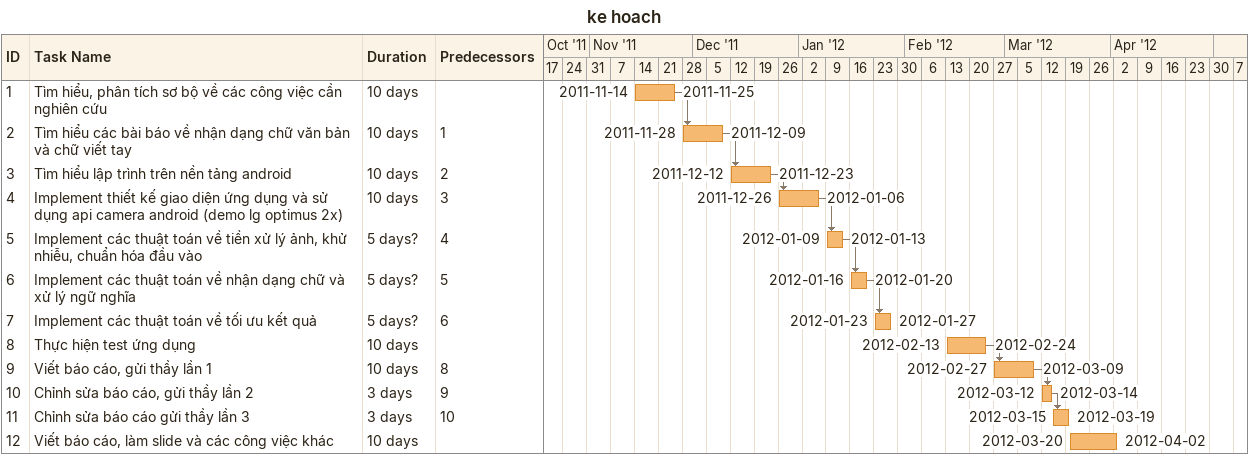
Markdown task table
ke hoach

| ID | Task | Duration | Start | Finish | Predecessors |
|---|---|---|---|---|---|
| 1 | Tìm hiểu, phân tích sơ bộ về các công việc cần nghiên cứu | 10d | 2011-11-14 | 2011-11-25 |  |
| 2 | Tìm hiểu các bài báo về nhận dạng chữ văn bản và chữ viết tay | 10d | 2011-11-28 | 2011-12-09 | 1 |
| 3 | Tìm hiểu lập trình trên nền tảng android | 10d | 2011-12-12 | 2011-12-23 | 2 |
| 4 | Implement thiết kế giao diện ứng dụng và sử dụng api camera android (demo lg optimus 2x) | 10d | 2011-12-26 | 2012-01-06 | 3 |
| 5 | Implement các thuật toán về tiền xử lý ảnh, khử nhiễu, chuẩn hóa đầu vào | 5d? | 2012-01-09 | 2012-01-13 | 4 |
| 6 | Implement các thuật toán về nhận dạng chữ và xử lý ngữ nghĩa | 5d? | 2012-01-16 | 2012-01-20 | 5 |
| 7 | Implement các thuật toán về tối ưu kết quả | 5d? | 2012-01-23 | 2012-01-27 | 6 |
| 8 | Thực hiện test ứng dụng | 10d | 2012-02-13 | 2012-02-24 |  |
| 9 | Viết báo cáo, gửi thầy lần 1 | 10d | 2012-02-27 | 2012-03-09 | 8 |
| 10 | Chỉnh sửa báo cáo, gửi thầy lần 2 | 3d | 2012-03-12 | 2012-03-14 | 9 |
| 11 | Chỉnh sửa báo cáo gửi thầy lần 3 | 3d | 2012-03-15 | 2012-03-19 | 10 |
| 12 | Viết báo cáo, làm slide và các công việc khác | 10d | 2012-03-20 | 2012-04-02 |  |
